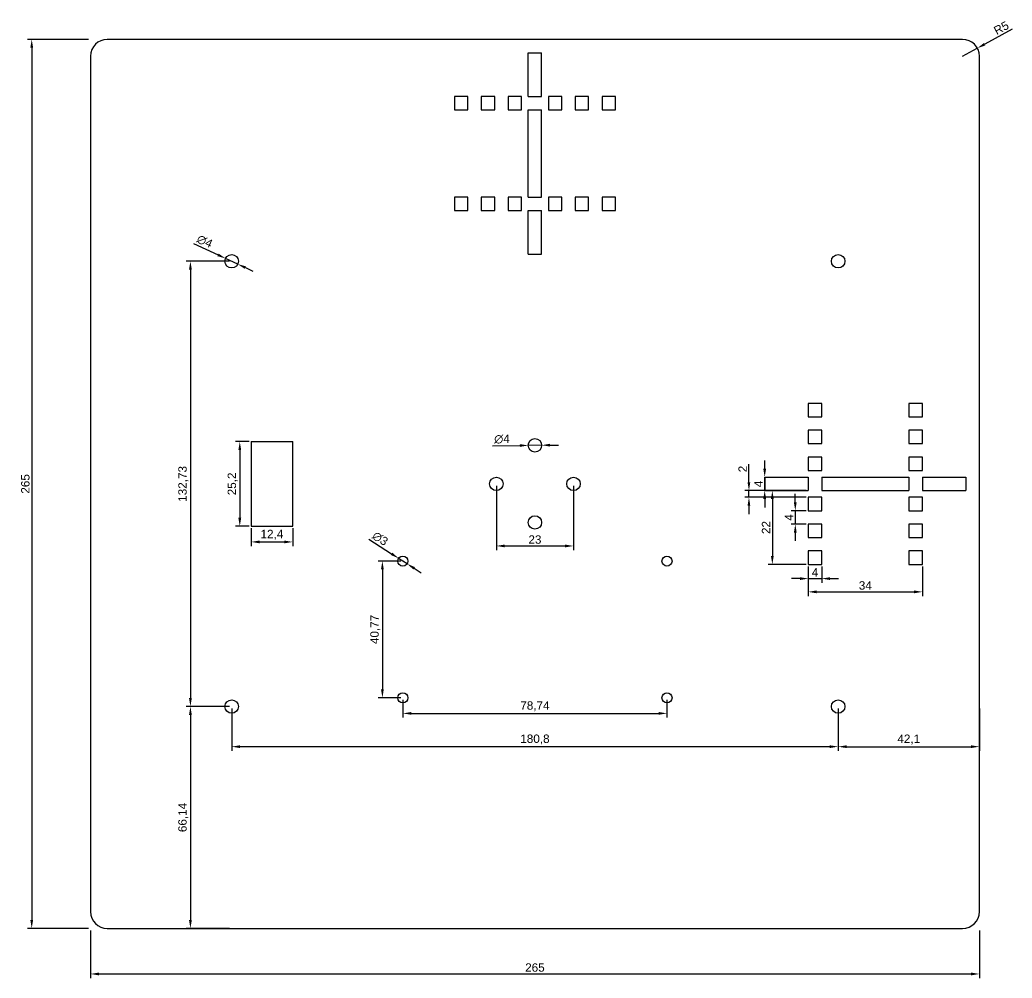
# Model space of a CAD drawing. Header units: millimetres. Extents: x 22187 to 22680, y 17419 to 17705.
# Drawn here: x 22186.9 to 22482.7, y 17419 to 17704.7 of the extents above; entities that cross this region are included whole.
import ezdxf

# ---------------------------------------------------------------- set-up
doc = ezdxf.new("R2010")
doc.units = ezdxf.units.MM
doc.styles.get("Standard").update_dxf_attribs({"font": 'arial.ttf'})
doc.dimstyles.new('ISO-25', dxfattribs={"dimtxt": 2.5, "dimasz": 2.5, "dimexe": 1.25, "dimexo": 0.625, "dimtad": 1, "dimtxsty": 'Standard', "dimcen": 2.5, "dimadec": 0, "dimazin": 0, "dimtfac": 1, "dimtmove": 0, "dimatfit": 3, "dimfxl": 1, "dimarcsym": 0})

# ---------------------------------------------------------------- blocks, each defined once
blk = doc.blocks.new('*D2')
at = {"color": 0, "lineweight": -2, "transparency": 16777216}
for p, q in [((22250.02, 17499.36), (22250.02, 17486.78)), ((22430.82, 17499.36), (22430.82, 17486.78)), ((22252.52, 17488.03), (22428.32, 17488.03))]:
    blk.add_line(p, q, dxfattribs=at)
at = {"color": 0, "transparency": 16777216}
for points in [[(22252.52, 17488.44), (22252.52, 17487.61), (22250.02, 17488.03)], [(22428.32, 17488.44), (22428.32, 17487.61), (22430.82, 17488.03)]]:
    blk.add_solid(points, dxfattribs=at)
at = {"layer": 'Defpoints', "color": 0, "transparency": 16777216}
for p in [(22250.02, 17499.99), (22430.82, 17499.99), (22430.82, 17488.03)]:
    blk.add_point(p, dxfattribs=at)
at = {"color": 0, "transparency": 16777216, "insert": (22340.42, 17490.16), "char_height": 2.5, "attachment_point": 5}
blk.add_mtext('180,8', dxfattribs=at)
blk = doc.blocks.new('*D3')
at = {"color": 0, "lineweight": -2, "transparency": 16777216}
for p, q in [((22249.4, 17632.72), (22236.47, 17632.72)), ((22237.72, 17630.22), (22237.72, 17502.49)), ((22249.4, 17499.99), (22236.47, 17499.99))]:
    blk.add_line(p, q, dxfattribs=at)
at = {"color": 0, "transparency": 16777216}
for points in [[(22237.3, 17630.22), (22238.13, 17630.22), (22237.72, 17632.72)], [(22237.3, 17502.49), (22238.13, 17502.49), (22237.72, 17499.99)]]:
    blk.add_solid(points, dxfattribs=at)
at = {"layer": 'Defpoints', "color": 0, "transparency": 16777216}
for p in [(22250.02, 17632.72), (22237.72, 17499.99), (22250.02, 17499.99)]:
    blk.add_point(p, dxfattribs=at)
at = {"color": 0, "transparency": 16777216, "insert": (22235.59, 17566.35), "char_height": 2.5, "attachment_point": 5, "rotation": 90}
blk.add_mtext('132,73', dxfattribs=at)
blk = doc.blocks.new('*D4')
at = {"color": 0, "lineweight": -2, "transparency": 16777216}
for p, q in [((22238.6, 17638.03), (22245.94, 17634.61)), ((22251.83, 17631.87), (22248.21, 17633.56)), ((22254.1, 17630.82), (22256.37, 17629.76))]:
    blk.add_line(p, q, dxfattribs=at)
at = {"color": 0, "transparency": 16777216}
for points in [[(22246.12, 17634.99), (22245.76, 17634.24), (22248.21, 17633.56)], [(22254.28, 17631.19), (22253.92, 17630.44), (22251.83, 17631.87)]]:
    blk.add_solid(points, dxfattribs=at)
at = {"layer": 'Defpoints', "color": 0, "transparency": 16777216}
for p in [(22248.21, 17633.56), (22251.83, 17631.87)]:
    blk.add_point(p, dxfattribs=at)
at = {"color": 0, "transparency": 16777216, "insert": (22241.97, 17638.64), "char_height": 2.5, "attachment_point": 5, "rotation": 335.0353}
blk.add_mtext('∅4', dxfattribs=at)
blk = doc.blocks.new('*D5')
at = {"color": 0, "lineweight": -2, "transparency": 16777216}
for p, q in [((22255.2, 17578.95), (22251.18, 17578.95)), ((22252.43, 17576.45), (22252.43, 17556.25)), ((22255.2, 17553.75), (22251.18, 17553.75))]:
    blk.add_line(p, q, dxfattribs=at)
at = {"color": 0, "transparency": 16777216}
for points in [[(22252.01, 17576.45), (22252.85, 17576.45), (22252.43, 17578.95)], [(22252.01, 17556.25), (22252.85, 17556.25), (22252.43, 17553.75)]]:
    blk.add_solid(points, dxfattribs=at)
at = {"layer": 'Defpoints', "color": 0, "transparency": 16777216}
for p in [(22255.82, 17578.95), (22252.43, 17553.75), (22255.82, 17553.75)]:
    blk.add_point(p, dxfattribs=at)
at = {"color": 0, "transparency": 16777216, "insert": (22250.3, 17566.35), "char_height": 2.5, "attachment_point": 5, "rotation": 90}
blk.add_mtext('25,2', dxfattribs=at)
blk = doc.blocks.new('*D6')
at = {"color": 0, "lineweight": -2, "transparency": 16777216}
for p, q in [((22255.82, 17553.13), (22255.82, 17547.8)), ((22268.22, 17553.13), (22268.22, 17547.8)), ((22258.32, 17549.05), (22265.72, 17549.05))]:
    blk.add_line(p, q, dxfattribs=at)
at = {"color": 0, "transparency": 16777216}
for points in [[(22258.32, 17549.47), (22258.32, 17548.64), (22255.82, 17549.05)], [(22265.72, 17549.47), (22265.72, 17548.64), (22268.22, 17549.05)]]:
    blk.add_solid(points, dxfattribs=at)
at = {"layer": 'Defpoints', "color": 0, "transparency": 16777216}
for p in [(22255.82, 17553.75), (22268.22, 17553.75), (22268.22, 17549.05)]:
    blk.add_point(p, dxfattribs=at)
at = {"color": 0, "transparency": 16777216, "insert": (22262.02, 17551.18), "char_height": 2.5, "attachment_point": 5}
blk.add_mtext('12,4', dxfattribs=at)
blk = doc.blocks.new('*D7')
at = {"color": 0, "lineweight": -2, "transparency": 16777216}
for p, q in [((22327.82, 17577.69), (22335.92, 17577.79)), ((22342.42, 17577.88), (22338.42, 17577.82)), ((22344.92, 17577.91), (22347.42, 17577.94))]:
    blk.add_line(p, q, dxfattribs=at)
at = {"color": 0, "transparency": 16777216}
for points in [[(22335.92, 17578.21), (22335.93, 17577.38), (22338.42, 17577.82)], [(22344.91, 17578.32), (22344.93, 17577.49), (22342.42, 17577.88)]]:
    blk.add_solid(points, dxfattribs=at)
at = {"layer": 'Defpoints', "color": 0, "transparency": 16777216}
for p in [(22338.42, 17577.82), (22342.42, 17577.88)]:
    blk.add_point(p, dxfattribs=at)
at = {"color": 0, "transparency": 16777216, "insert": (22330.6, 17579.7), "char_height": 2.5, "attachment_point": 5, "rotation": 0.7335}
blk.add_mtext('∅4', dxfattribs=at)
blk = doc.blocks.new('*D8')
at = {"color": 0, "lineweight": -2, "transparency": 16777216}
for p, q in [((22300.43, 17543.35), (22293.7, 17543.35)), ((22294.95, 17540.85), (22294.95, 17505.08)), ((22300.43, 17502.58), (22293.7, 17502.58))]:
    blk.add_line(p, q, dxfattribs=at)
at = {"color": 0, "transparency": 16777216}
for points in [[(22294.53, 17540.85), (22295.36, 17540.85), (22294.95, 17543.35)], [(22294.53, 17505.08), (22295.36, 17505.08), (22294.95, 17502.58)]]:
    blk.add_solid(points, dxfattribs=at)
at = {"layer": 'Defpoints', "color": 0, "transparency": 16777216}
for p in [(22301.05, 17543.35), (22294.95, 17502.58), (22301.05, 17502.58)]:
    blk.add_point(p, dxfattribs=at)
at = {"color": 0, "transparency": 16777216, "insert": (22292.82, 17522.97), "char_height": 2.5, "attachment_point": 5, "rotation": 90}
blk.add_mtext('40,77', dxfattribs=at)
blk = doc.blocks.new('*D9')
at = {"color": 0, "lineweight": -2, "transparency": 16777216}
for p, q in [((22301.05, 17501.96), (22301.05, 17496.69)), ((22379.79, 17501.96), (22379.79, 17496.69)), ((22303.55, 17497.94), (22377.29, 17497.94))]:
    blk.add_line(p, q, dxfattribs=at)
at = {"color": 0, "transparency": 16777216}
for points in [[(22303.55, 17498.36), (22303.55, 17497.53), (22301.05, 17497.94)], [(22377.29, 17498.36), (22377.29, 17497.53), (22379.79, 17497.94)]]:
    blk.add_solid(points, dxfattribs=at)
at = {"layer": 'Defpoints', "color": 0, "transparency": 16777216}
for p in [(22301.05, 17502.58), (22379.79, 17502.58), (22379.79, 17497.94)]:
    blk.add_point(p, dxfattribs=at)
at = {"color": 0, "transparency": 16777216, "insert": (22340.42, 17500.07), "char_height": 2.5, "attachment_point": 5}
blk.add_mtext('78,74', dxfattribs=at)
blk = doc.blocks.new('*D10')
at = {"color": 0, "lineweight": -2, "transparency": 16777216}
for p, q in [((22290.86, 17549.89), (22297.68, 17545.51)), ((22302.31, 17542.54), (22299.79, 17544.16)), ((22304.42, 17541.19), (22306.52, 17539.84))]:
    blk.add_line(p, q, dxfattribs=at)
at = {"color": 0, "transparency": 16777216}
for points in [[(22297.91, 17545.86), (22297.46, 17545.16), (22299.79, 17544.16)], [(22304.64, 17541.54), (22304.19, 17540.84), (22302.31, 17542.54)]]:
    blk.add_solid(points, dxfattribs=at)
at = {"layer": 'Defpoints', "color": 0, "transparency": 16777216}
for p in [(22299.79, 17544.16), (22302.31, 17542.54)]:
    blk.add_point(p, dxfattribs=at)
at = {"color": 0, "transparency": 16777216, "insert": (22294.28, 17550.03), "char_height": 2.5, "attachment_point": 5, "rotation": 327.3106}
blk.add_mtext('∅3', dxfattribs=at)
blk = doc.blocks.new('*D11')
at = {"color": 0, "lineweight": -2, "transparency": 16777216}
for p, q in [((22207.3, 17698.85), (22189.16, 17698.85)), ((22190.41, 17696.35), (22190.41, 17436.35)), ((22207.3, 17433.85), (22189.16, 17433.85))]:
    blk.add_line(p, q, dxfattribs=at)
at = {"color": 0, "transparency": 16777216}
for points in [[(22189.99, 17696.35), (22190.82, 17696.35), (22190.41, 17698.85)], [(22189.99, 17436.35), (22190.82, 17436.35), (22190.41, 17433.85)]]:
    blk.add_solid(points, dxfattribs=at)
at = {"layer": 'Defpoints', "color": 0, "transparency": 16777216}
for p in [(22207.92, 17698.85), (22190.41, 17433.85), (22207.92, 17433.85)]:
    blk.add_point(p, dxfattribs=at)
at = {"color": 0, "transparency": 16777216, "insert": (22188.51, 17566.35), "char_height": 2.5, "attachment_point": 5, "rotation": 90}
blk.add_mtext('265', dxfattribs=at)
blk = doc.blocks.new('*D12')
at = {"color": 0, "lineweight": -2, "transparency": 16777216}
for p, q in [((22207.92, 17433.23), (22207.92, 17419.02)), ((22472.92, 17433.23), (22472.92, 17419.02)), ((22210.42, 17420.27), (22470.42, 17420.27))]:
    blk.add_line(p, q, dxfattribs=at)
at = {"color": 0, "transparency": 16777216}
for points in [[(22210.42, 17420.69), (22210.42, 17419.85), (22207.92, 17420.27)], [(22470.42, 17420.69), (22470.42, 17419.85), (22472.92, 17420.27)]]:
    blk.add_solid(points, dxfattribs=at)
at = {"layer": 'Defpoints', "color": 0, "transparency": 16777216}
for p in [(22207.92, 17433.85), (22472.92, 17433.85), (22472.92, 17420.27)]:
    blk.add_point(p, dxfattribs=at)
at = {"color": 0, "transparency": 16777216, "insert": (22340.42, 17422.17), "char_height": 2.5, "attachment_point": 5}
blk.add_mtext('265', dxfattribs=at)
blk = doc.blocks.new('*D36')
at = {"color": 0, "lineweight": -2, "transparency": 16777216}
for p, q in [((22249.4, 17499.99), (22236.46, 17499.99)), ((22237.71, 17497.49), (22237.71, 17436.35)), ((22249.4, 17433.85), (22236.46, 17433.85))]:
    blk.add_line(p, q, dxfattribs=at)
at = {"color": 0, "transparency": 16777216}
for points in [[(22237.29, 17497.49), (22238.13, 17497.49), (22237.71, 17499.99)], [(22237.29, 17436.35), (22238.13, 17436.35), (22237.71, 17433.85)]]:
    blk.add_solid(points, dxfattribs=at)
at = {"layer": 'Defpoints', "color": 0, "transparency": 16777216}
for p in [(22250.02, 17499.99), (22237.71, 17433.85), (22250.02, 17433.85)]:
    blk.add_point(p, dxfattribs=at)
at = {"color": 0, "transparency": 16777216, "insert": (22235.58, 17466.92), "char_height": 2.5, "attachment_point": 5, "rotation": 90}
blk.add_mtext('66,14', dxfattribs=at)
blk = doc.blocks.new('*D37')
at = {"color": 0, "lineweight": -2, "transparency": 16777216}
for p, q in [((22430.82, 17499.36), (22430.82, 17486.77)), ((22472.92, 17499.36), (22472.92, 17486.77)), ((22433.32, 17488.02), (22470.42, 17488.02))]:
    blk.add_line(p, q, dxfattribs=at)
at = {"color": 0, "transparency": 16777216}
for points in [[(22433.32, 17488.44), (22433.32, 17487.61), (22430.82, 17488.02)], [(22470.42, 17488.44), (22470.42, 17487.61), (22472.92, 17488.02)]]:
    blk.add_solid(points, dxfattribs=at)
at = {"layer": 'Defpoints', "color": 0, "transparency": 16777216}
for p in [(22430.82, 17499.99), (22472.92, 17499.99), (22472.92, 17488.02)]:
    blk.add_point(p, dxfattribs=at)
at = {"color": 0, "transparency": 16777216, "insert": (22451.87, 17490.15), "char_height": 2.5, "attachment_point": 5}
blk.add_mtext('42,1', dxfattribs=at)
blk = doc.blocks.new('*D38')
at = {"color": 0, "lineweight": -2, "transparency": 16777216}
for p, q in [((22421.92, 17541.73), (22421.92, 17532.92)), ((22455.92, 17541.73), (22455.92, 17532.92)), ((22424.42, 17534.17), (22453.42, 17534.17))]:
    blk.add_line(p, q, dxfattribs=at)
at = {"color": 0, "transparency": 16777216}
for points in [[(22424.42, 17534.59), (22424.42, 17533.75), (22421.92, 17534.17)], [(22453.42, 17534.59), (22453.42, 17533.75), (22455.92, 17534.17)]]:
    blk.add_solid(points, dxfattribs=at)
at = {"layer": 'Defpoints', "color": 0, "transparency": 16777216}
for p in [(22421.92, 17542.35), (22455.92, 17542.35), (22455.92, 17534.17)]:
    blk.add_point(p, dxfattribs=at)
at = {"color": 0, "transparency": 16777216, "insert": (22438.92, 17536.07), "char_height": 2.5, "attachment_point": 5}
blk.add_mtext('34', dxfattribs=at)
blk = doc.blocks.new('*D39')
at = {"color": 0, "lineweight": -2, "transparency": 16777216}
for p, q in [((22421.92, 17541.73), (22421.92, 17536.87)), ((22425.92, 17541.73), (22425.92, 17536.87)), ((22419.42, 17538.12), (22416.92, 17538.12)), ((22421.92, 17538.12), (22425.92, 17538.12)), ((22428.42, 17538.12), (22430.92, 17538.12))]:
    blk.add_line(p, q, dxfattribs=at)
at = {"color": 0, "transparency": 16777216}
for points in [[(22419.42, 17538.53), (22419.42, 17537.7), (22421.92, 17538.12)], [(22428.42, 17538.53), (22428.42, 17537.7), (22425.92, 17538.12)]]:
    blk.add_solid(points, dxfattribs=at)
at = {"layer": 'Defpoints', "color": 0, "transparency": 16777216}
for p in [(22421.92, 17542.35), (22425.92, 17542.35), (22425.92, 17538.12)]:
    blk.add_point(p, dxfattribs=at)
at = {"color": 0, "transparency": 16777216, "insert": (22423.92, 17539.99), "char_height": 2.5, "attachment_point": 5}
blk.add_mtext('4', dxfattribs=at)
blk = doc.blocks.new('*D40')
at = {"color": 0, "lineweight": -2, "transparency": 16777216}
for p, q in [((22404.22, 17566.85), (22404.22, 17572.26)), ((22421.3, 17564.35), (22402.97, 17564.35)), ((22404.22, 17562.35), (22404.22, 17564.35)), ((22421.3, 17562.35), (22402.97, 17562.35)), ((22404.22, 17559.85), (22404.22, 17557.35))]:
    blk.add_line(p, q, dxfattribs=at)
at = {"color": 0, "transparency": 16777216}
for points in [[(22403.8, 17566.85), (22404.63, 17566.85), (22404.22, 17564.35)], [(22403.8, 17559.85), (22404.63, 17559.85), (22404.22, 17562.35)]]:
    blk.add_solid(points, dxfattribs=at)
at = {"layer": 'Defpoints', "color": 0, "transparency": 16777216}
for p in [(22404.22, 17564.35), (22421.92, 17564.35), (22421.92, 17562.35)]:
    blk.add_point(p, dxfattribs=at)
at = {"color": 0, "transparency": 16777216, "insert": (22402.34, 17570.8), "char_height": 2.5, "attachment_point": 5, "rotation": 90}
blk.add_mtext('2', dxfattribs=at)
blk = doc.blocks.new('*D41')
at = {"color": 0, "lineweight": -2, "transparency": 16777216}
for p, q in [((22408.92, 17570.85), (22408.92, 17573.35)), ((22408.92, 17564.35), (22408.92, 17568.35)), ((22409.55, 17568.35), (22410.17, 17568.35)), ((22409.55, 17564.35), (22410.17, 17564.35)), ((22408.92, 17561.85), (22408.92, 17559.35))]:
    blk.add_line(p, q, dxfattribs=at)
at = {"color": 0, "transparency": 16777216}
for points in [[(22408.5, 17570.85), (22409.34, 17570.85), (22408.92, 17568.35)], [(22408.5, 17561.85), (22409.34, 17561.85), (22408.92, 17564.35)]]:
    blk.add_solid(points, dxfattribs=at)
at = {"layer": 'Defpoints', "color": 0, "transparency": 16777216}
for p in [(22408.92, 17568.35), (22408.92, 17568.35), (22408.92, 17564.35)]:
    blk.add_point(p, dxfattribs=at)
at = {"color": 0, "transparency": 16777216, "insert": (22407.05, 17566.35), "char_height": 2.5, "attachment_point": 5, "rotation": 90}
blk.add_mtext('4', dxfattribs=at)
blk = doc.blocks.new('*D42')
at = {"color": 0, "lineweight": -2, "transparency": 16777216}
for p, q in [((22421.3, 17564.35), (22409.95, 17564.35)), ((22411.2, 17561.85), (22411.2, 17544.85)), ((22421.3, 17542.35), (22409.95, 17542.35))]:
    blk.add_line(p, q, dxfattribs=at)
at = {"color": 0, "transparency": 16777216}
for points in [[(22410.78, 17561.85), (22411.61, 17561.85), (22411.2, 17564.35)], [(22410.78, 17544.85), (22411.61, 17544.85), (22411.2, 17542.35)]]:
    blk.add_solid(points, dxfattribs=at)
at = {"layer": 'Defpoints', "color": 0, "transparency": 16777216}
for p in [(22421.92, 17564.35), (22411.2, 17542.35), (22421.92, 17542.35)]:
    blk.add_point(p, dxfattribs=at)
at = {"color": 0, "transparency": 16777216, "insert": (22409.32, 17553.35), "char_height": 2.5, "attachment_point": 5, "rotation": 90}
blk.add_mtext('22', dxfattribs=at)
blk = doc.blocks.new('*D43')
at = {"color": 0, "lineweight": -2, "transparency": 16777216}
for p, q in [((22418.04, 17560.85), (22418.04, 17563.35)), ((22421.3, 17558.35), (22416.79, 17558.35)), ((22418.04, 17558.35), (22418.04, 17554.35)), ((22421.3, 17554.35), (22416.79, 17554.35)), ((22418.04, 17551.85), (22418.04, 17549.35))]:
    blk.add_line(p, q, dxfattribs=at)
at = {"color": 0, "transparency": 16777216}
for points in [[(22417.62, 17560.85), (22418.45, 17560.85), (22418.04, 17558.35)], [(22417.62, 17551.85), (22418.45, 17551.85), (22418.04, 17554.35)]]:
    blk.add_solid(points, dxfattribs=at)
at = {"layer": 'Defpoints', "color": 0, "transparency": 16777216}
for p in [(22421.92, 17558.35), (22418.04, 17554.35), (22421.92, 17554.35)]:
    blk.add_point(p, dxfattribs=at)
at = {"color": 0, "transparency": 16777216, "insert": (22416.16, 17556.35), "char_height": 2.5, "attachment_point": 5, "rotation": 90}
blk.add_mtext('4', dxfattribs=at)
blk = doc.blocks.new('*D50')
at = {"color": 0, "lineweight": -2, "transparency": 16777216}
for p, q in [((22482.69, 17701.87), (22474.51, 17697.43)), ((22467.92, 17693.85), (22472.31, 17696.24))]:
    blk.add_line(p, q, dxfattribs=at)
at = {"color": 0, "transparency": 16777216}
blk.add_solid([(22474.31, 17697.79), (22474.71, 17697.06), (22472.31, 17696.24)], dxfattribs=at)
at = {"layer": 'Defpoints', "color": 0, "transparency": 16777216}
for p in [(22467.92, 17693.85), (22472.31, 17696.24)]:
    blk.add_point(p, dxfattribs=at)
at = {"color": 0, "transparency": 16777216, "insert": (22479.46, 17702.27), "char_height": 2.5, "attachment_point": 5, "rotation": 28.4928}
blk.add_mtext('R5', dxfattribs=at)
blk = doc.blocks.new('*D51')
at = {"color": 0, "lineweight": -2, "transparency": 16777216}
for p, q in [((22328.92, 17565.73), (22328.92, 17546.6)), ((22351.92, 17565.73), (22351.92, 17546.6)), ((22331.42, 17547.85), (22349.42, 17547.85))]:
    blk.add_line(p, q, dxfattribs=at)
at = {"color": 0, "transparency": 16777216}
for points in [[(22331.42, 17548.27), (22331.42, 17547.44), (22328.92, 17547.85)], [(22349.42, 17548.27), (22349.42, 17547.44), (22351.92, 17547.85)]]:
    blk.add_solid(points, dxfattribs=at)
at = {"layer": 'Defpoints', "color": 0, "transparency": 16777216}
for p in [(22328.92, 17566.35), (22351.92, 17566.35), (22351.92, 17547.85)]:
    blk.add_point(p, dxfattribs=at)
at = {"color": 0, "transparency": 16777216, "insert": (22340.42, 17549.75), "char_height": 2.5, "attachment_point": 5}
blk.add_mtext('23', dxfattribs=at)

msp = doc.modelspace()

# ---------------------------------------------------------------- linework, layer by layer
for p, q in [((22467.92, 17698.851), (22212.92, 17698.851)), ((22207.92, 17693.851), (22207.92, 17438.851)), ((22338.42, 17694.851), (22342.42, 17694.851)), ((22338.42, 17681.851), (22338.42, 17694.851)), ((22342.42, 17681.851), (22342.42, 17694.851)), ((22472.92, 17438.851), (22472.92, 17693.851)), ((22320.42, 17681.851), (22316.42, 17681.851)), ((22316.42, 17681.851), (22316.42, 17677.851)), ((22320.42, 17677.851), (22320.42, 17681.851)), ((22328.42, 17681.851), (22324.42, 17681.851)), ((22324.42, 17681.851), (22324.42, 17677.851)), ((22328.42, 17677.851), (22328.42, 17681.851)), ((22336.42, 17681.851), (22332.42, 17681.851)), ((22332.42, 17681.851), (22332.42, 17677.851)), ((22336.42, 17677.851), (22336.42, 17681.851)), ((22338.42, 17681.851), (22342.42, 17681.851)), ((22348.42, 17681.851), (22344.42, 17681.851)), ((22344.42, 17681.851), (22344.42, 17677.851)), ((22348.42, 17677.851), (22348.42, 17681.851)), ((22356.42, 17681.851), (22352.42, 17681.851)), ((22352.42, 17681.851), (22352.42, 17677.851)), ((22356.42, 17677.851), (22356.42, 17681.851)), ((22364.42, 17681.851), (22360.42, 17681.851)), ((22360.42, 17681.851), (22360.42, 17677.851)), ((22364.42, 17677.851), (22364.42, 17681.851)), ((22316.42, 17677.851), (22320.42, 17677.851)), ((22324.42, 17677.851), (22328.42, 17677.851)), ((22332.42, 17677.851), (22336.42, 17677.851)), ((22338.42, 17651.851), (22338.42, 17677.851)), ((22338.42, 17677.851), (22342.42, 17677.851)), ((22342.42, 17651.851), (22342.42, 17677.851)), ((22344.42, 17677.851), (22348.42, 17677.851)), ((22352.42, 17677.851), (22356.42, 17677.851)), ((22360.42, 17677.851), (22364.42, 17677.851)), ((22320.42, 17651.851), (22316.42, 17651.851)), ((22316.42, 17651.851), (22316.42, 17647.851)), ((22320.42, 17647.851), (22320.42, 17651.851)), ((22328.42, 17651.851), (22324.42, 17651.851)), ((22324.42, 17651.851), (22324.42, 17647.851)), ((22328.42, 17647.851), (22328.42, 17651.851)), ((22336.42, 17651.851), (22332.42, 17651.851)), ((22332.42, 17651.851), (22332.42, 17647.851)), ((22336.42, 17647.851), (22336.42, 17651.851)), ((22338.42, 17651.851), (22342.42, 17651.851)), ((22348.42, 17651.851), (22344.42, 17651.851)), ((22344.42, 17651.851), (22344.42, 17647.851)), ((22348.42, 17647.851), (22348.42, 17651.851)), ((22356.42, 17651.851), (22352.42, 17651.851)), ((22352.42, 17651.851), (22352.42, 17647.851)), ((22356.42, 17647.851), (22356.42, 17651.851)), ((22364.42, 17651.851), (22360.42, 17651.851)), ((22360.42, 17651.851), (22360.42, 17647.851)), ((22364.42, 17647.851), (22364.42, 17651.851)), ((22316.42, 17647.851), (22320.42, 17647.851)), ((22324.42, 17647.851), (22328.42, 17647.851)), ((22332.42, 17647.851), (22336.42, 17647.851)), ((22338.42, 17634.851), (22338.42, 17647.851)), ((22338.42, 17647.851), (22342.42, 17647.851)), ((22342.42, 17634.851), (22342.42, 17647.851)), ((22344.42, 17647.851), (22348.42, 17647.851)), ((22352.42, 17647.851), (22356.42, 17647.851)), ((22360.42, 17647.851), (22364.42, 17647.851)), ((22338.42, 17634.851), (22342.42, 17634.851)), ((22425.92, 17590.351), (22421.92, 17590.351)), ((22421.92, 17590.351), (22421.92, 17586.351)), ((22425.92, 17586.351), (22425.92, 17590.351)), ((22455.92, 17590.351), (22451.92, 17590.351)), ((22451.92, 17590.351), (22451.92, 17586.351)), ((22455.92, 17586.351), (22455.92, 17590.351)), ((22421.92, 17586.351), (22425.92, 17586.351)), ((22451.92, 17586.351), (22455.92, 17586.351)), ((22425.92, 17582.351), (22421.92, 17582.351)), ((22421.92, 17582.351), (22421.92, 17578.351)), ((22425.92, 17578.351), (22425.92, 17582.351)), ((22455.92, 17582.351), (22451.92, 17582.351)), ((22451.92, 17582.351), (22451.92, 17578.351)), ((22455.92, 17578.351), (22455.92, 17582.351)), ((22255.82, 17578.951), (22255.82, 17553.751)), ((22255.82, 17578.951), (22268.22, 17578.951)), ((22268.22, 17553.751), (22268.22, 17578.951)), ((22421.92, 17578.351), (22425.92, 17578.351)), ((22451.92, 17578.351), (22455.92, 17578.351)), ((22425.92, 17574.351), (22421.92, 17574.351)), ((22421.92, 17574.351), (22421.92, 17570.351)), ((22425.92, 17570.351), (22425.92, 17574.351)), ((22455.92, 17574.351), (22451.92, 17574.351)), ((22451.92, 17574.351), (22451.92, 17570.351)), ((22455.92, 17570.351), (22455.92, 17574.351)), ((22421.92, 17570.351), (22425.92, 17570.351)), ((22451.92, 17570.351), (22455.92, 17570.351)), ((22408.92, 17568.351), (22408.92, 17564.351)), ((22408.92, 17568.351), (22421.92, 17568.351)), ((22421.92, 17568.351), (22421.92, 17564.351)), ((22425.92, 17568.351), (22451.92, 17568.351)), ((22425.92, 17568.351), (22425.92, 17564.351)), ((22451.92, 17568.351), (22451.92, 17564.351)), ((22455.92, 17568.351), (22468.92, 17568.351)), ((22455.92, 17568.351), (22455.92, 17564.351)), ((22468.92, 17568.351), (22468.92, 17564.351)), ((22408.92, 17564.351), (22421.92, 17564.351)), ((22425.92, 17564.351), (22451.92, 17564.351)), ((22455.92, 17564.351), (22468.92, 17564.351)), ((22425.92, 17562.351), (22421.92, 17562.351)), ((22421.92, 17562.351), (22421.92, 17558.351)), ((22425.92, 17558.351), (22425.92, 17562.351)), ((22455.92, 17562.351), (22451.92, 17562.351)), ((22451.92, 17562.351), (22451.92, 17558.351)), ((22455.92, 17558.351), (22455.92, 17562.351)), ((22421.92, 17558.351), (22425.92, 17558.351)), ((22451.92, 17558.351), (22455.92, 17558.351)), ((22425.92, 17554.351), (22421.92, 17554.351)), ((22421.92, 17554.351), (22421.92, 17550.351)), ((22425.92, 17550.351), (22425.92, 17554.351)), ((22455.92, 17554.351), (22451.92, 17554.351)), ((22451.92, 17554.351), (22451.92, 17550.351)), ((22455.92, 17550.351), (22455.92, 17554.351)), ((22255.82, 17553.751), (22268.22, 17553.751)), ((22421.92, 17550.351), (22425.92, 17550.351)), ((22451.92, 17550.351), (22455.92, 17550.351)), ((22425.92, 17546.351), (22421.92, 17546.351)), ((22421.92, 17546.351), (22421.92, 17542.351)), ((22425.92, 17542.351), (22425.92, 17546.351)), ((22455.92, 17546.351), (22451.92, 17546.351)), ((22451.92, 17546.351), (22451.92, 17542.351)), ((22455.92, 17542.351), (22455.92, 17546.351)), ((22421.92, 17542.351), (22425.92, 17542.351)), ((22451.92, 17542.351), (22455.92, 17542.351)), ((22212.92, 17433.851), (22467.92, 17433.851))]:
    msp.add_line(p, q)
for centre, radius in [((22250.02, 17632.716), 2), ((22430.82, 17632.716), 2), ((22340.42, 17577.851), 2), ((22328.92, 17566.351), 2), ((22351.92, 17566.351), 2), ((22340.42, 17554.851), 2), ((22301.05, 17543.351), 1.5), ((22379.79, 17543.351), 1.5), ((22301.05, 17502.584), 1.5), ((22379.79, 17502.584), 1.5), ((22250.02, 17499.986), 2), ((22430.82, 17499.986), 2)]:
    msp.add_circle(centre, radius)
for centre, start, end in [((22212.92, 17693.851), 90, 180), ((22467.92, 17693.851), 0, 90), ((22212.92, 17438.851), 180, 270), ((22467.92, 17438.851), 270, 0)]:
    msp.add_arc(centre, 5, start, end)

# ---------------------------------------------------------------- dimensions: what is measured, and where the dimension line sits
dim = msp.add_radius_dim(center=(22467.92, 17693.851), mpoint=(22472.315, 17696.236), dimstyle='ISO-25')
dim.commit()
dim.dimension.update_dxf_attribs({"geometry": '*D50', "text_midpoint": (22480.362, 17700.604), "dimtype": 164})
for base, p1, p2, picture, middle in [((22190.407, 17433.851), (22207.92, 17698.851), (22207.92, 17433.851), '*D11', (22188.505, 17566.351)), ((22237.717, 17499.986), (22250.02, 17632.716), (22250.02, 17499.986), '*D3', (22235.589, 17566.351)), ((22252.431, 17553.751), (22255.82, 17578.951), (22255.82, 17553.751), '*D5', (22250.304, 17566.351)), ((22404.218, 17564.351), (22421.92, 17562.351), (22421.92, 17564.351), '*D40', (22402.338, 17570.803)), ((22408.92, 17568.351), (22408.92, 17564.351), (22408.92, 17568.351), '*D41', (22407.045, 17566.351)), ((22411.198, 17542.351), (22421.92, 17564.351), (22421.92, 17542.351), '*D42', (22409.318, 17553.351)), ((22418.037, 17554.351), (22421.92, 17558.351), (22421.92, 17554.351), '*D43', (22416.162, 17556.351)), ((22294.946, 17502.584), (22301.05, 17543.351), (22301.05, 17502.584), '*D8', (22292.819, 17522.967)), ((22237.711583998, 17433.850536364), (22250.020288508, 17499.985536364), (22250.020288508, 17433.850536364), '*D36', (22235.584196549, 17466.918036364))]:
    dim = msp.add_linear_dim(base=base, p1=p1, p2=p2, angle=90, dimstyle='ISO-25')
    dim.commit()
    dim.dimension.update_dxf_attribs({"geometry": picture, "text_midpoint": middle})
for p1, p2, picture, middle in [((22251.833, 17631.871), (22248.207, 17633.56), '*D4', (22241.969, 17638.639)), ((22342.42, 17577.876), (22338.42, 17577.825), '*D7', (22330.622, 17577.725))]:
    dim = msp.add_diameter_dim_2p(p1=p1, p2=p2, dimstyle='ISO-25')
    dim.commit()
    dim.dimension.update_dxf_attribs({"geometry": picture, "text_midpoint": middle})
for base, p1, p2, picture, middle in [((22351.92, 17547.852), (22328.92, 17566.351), (22351.92, 17566.351), '*D51', (22340.42, 17549.755)), ((22268.22, 17549.053), (22255.82, 17553.751), (22268.22, 17553.751), '*D6', (22262.02, 17551.18)), ((22425.92, 17538.118), (22421.92, 17542.351), (22425.92, 17542.351), '*D39', (22423.92, 17539.993)), ((22455.92, 17534.17), (22421.92, 17542.351), (22455.92, 17542.351), '*D38', (22438.92, 17536.072)), ((22379.79, 17497.943), (22301.05, 17502.584), (22379.79, 17502.584), '*D9', (22340.42, 17500.071)), ((22430.82, 17488.028), (22250.02, 17499.986), (22430.82, 17499.986), '*D2', (22340.42, 17490.155)), ((22472.92, 17488.023), (22430.82, 17499.986), (22472.92, 17499.986), '*D37', (22451.87, 17490.151)), ((22472.92, 17420.272), (22207.92, 17433.851), (22472.92, 17433.851), '*D12', (22340.42, 17422.173))]:
    dim = msp.add_linear_dim(base=base, p1=p1, p2=p2, dimstyle='ISO-25')
    dim.commit()
    dim.dimension.update_dxf_attribs({"geometry": picture, "text_midpoint": middle})
dim = msp.add_diameter_dim_2p(p1=(22302.313, 17542.54), p2=(22299.788, 17544.161), dimstyle='ISO-25')
dim.commit()
dim.dimension.update_dxf_attribs({"geometry": '*D10', "text_midpoint": (22293.22, 17548.376), "dimtype": 163})

doc.saveas('drawing.dxf')
